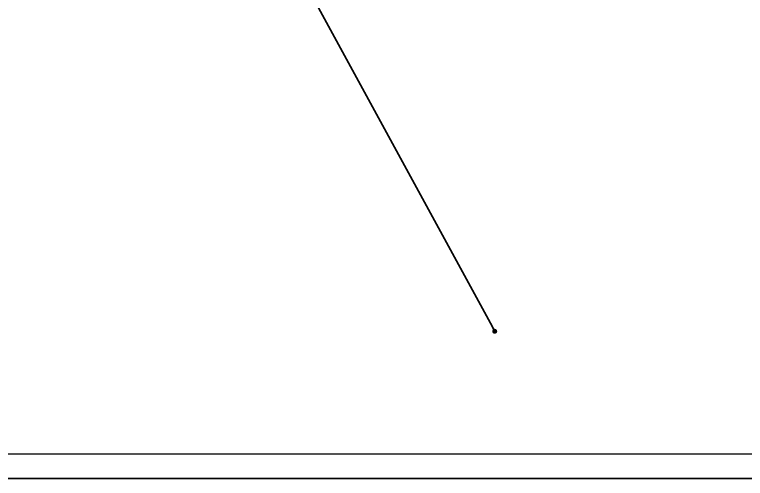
# Model space of a CAD drawing. Header units: centimetres. Extents: x -292707 to 138715, y -53922 to 66277.
# Drawn here: x 21828 to 24055, y -11672 to -10259 of the extents above; entities that cross this region are included whole.
import ezdxf

# ---------------------------------------------------------------- set-up
doc = ezdxf.new("R2010")
doc.units = ezdxf.units.CM
doc.layers.add('A-DIM', color=157, linetype='Continuous')
doc.layers.add('A-TEXT', color=254, linetype='Continuous')
doc.layers.add('A-FILL-1', color=250, linetype='Continuous', lineweight=0, true_color=0x333333)
doc.styles.add('Scale 170', font='GOTHICB.TTF', dxfattribs={"height": 50})
doc.dimstyles.new('Scale 150', dxfattribs={"dimscale": 0, "dimtxt": 50, "dimasz": 15, "dimexe": 2, "dimexo": 2, "dimgap": 15, "dimtad": 1, "dimdec": 0, "dimtxsty": 'Scale 170', "dimblk": 'DOT', "dimcen": 3.5, "dimclrd": 256, "dimclre": 256, "dimclrt": 254, "dimadec": 0, "dimazin": 0, "dimtfac": 1, "dimtdec": 0, "dimtmove": 0, "dimatfit": 3, "dimldrblk": 'DOTSMALL', "dimfxl": 1, "dimtfillclr": 256, "dimlwd": -1, "dimlwe": -1, "dimarcsym": 0})

# ---------------------------------------------------------------- blocks, each defined once
blk = doc.blocks.new('jhgkjhkjhkjh')
at = {"layer": 'A-FILL-1', "ltscale": 0.25}
blk.add_lwpolyline([(-1286.61, 931.53), (-933.61, 931.53), (-933.61, 1218.53), (-1286.61, 1218.53)], close=True, dxfattribs=at)
at = {"layer": 'Defpoints'}
blk.add_lwpolyline([(-1296.61, 926.53), (-876.61, 926.53), (-876.61, 1223.53), (-1296.61, 1223.53)], close=True, dxfattribs=at)
blk = doc.blocks.new('_Dot')
at = {"color": 0, "linetype": 'ByBlock', "lineweight": -2}
blk.add_line((-0.5, 0), (-1, 0), dxfattribs=at)
at = {"color": 0, "linetype": 'ByBlock', "const_width": 0.5}
blk.add_lwpolyline([(-0.25, 0, 1), (0.25, 0, 1)], format="xyb", close=True, dxfattribs=at)
blk = doc.blocks.new('*D328')
at = {"layer": 'A-DIM', "ltscale": 5, "transparency": 16777216}
blk.add_line((22386.7, -9562.9), (23284, -11210.8), dxfattribs=at)
at = {"layer": 'Defpoints', "color": 0, "ltscale": 5, "transparency": 16777216}
for p in [(21438.4, -7821.5), (23291.2, -11223.9)]:
    blk.add_point(p, dxfattribs=at)
at = {"layer": 'A-DIM', "ltscale": 5, "transparency": 16777216, "xscale": 15, "yscale": 15, "zscale": 15, "rotation": 298.5703708389903}
blk.add_blockref('_Dot', (23291.2, -11223.9), dxfattribs=at)
at = {"layer": 'A-DIM', "color": 254, "ltscale": 5, "transparency": 16777216, "insert": (22475, -9638.9), "char_height": 50, "attachment_point": 5, "rotation": 298.5704, "style": 'Scale 170'}
blk.add_mtext('R3874', dxfattribs=at)
blk = doc.blocks.new('_DotSmall')
at = {"color": 0, "linetype": 'ByBlock', "const_width": 0.5}
blk.add_lwpolyline([(-0.0625, 0, 1), (0.0625, 0, 1)], format="xyb", close=True, dxfattribs=at)

msp = doc.modelspace()

# ---------------------------------------------------------------- block references
at = {"layer": 'A-TEXT', "xscale": 15, "yscale": 15, "zscale": 15}
msp.add_blockref('jhgkjhkjhkjh', (38464.4, -25570.2), dxfattribs=at)

# ---------------------------------------------------------------- dimensions: what is measured, and where the dimension line sits
at = {"layer": 'A-DIM', "ltscale": 5}
dim = msp.add_radius_dim(center=(21438.4, -7821.5), mpoint=(23291.2, -11223.9), dimstyle='Scale 150', override={"dimscale": 1}, dxfattribs=at)
dim.commit()
dim.dimension.update_dxf_attribs({"geometry": '*D328', "text_midpoint": (22438.8, -9658.6), "dimtype": 164})

doc.saveas('drawing.dxf')
